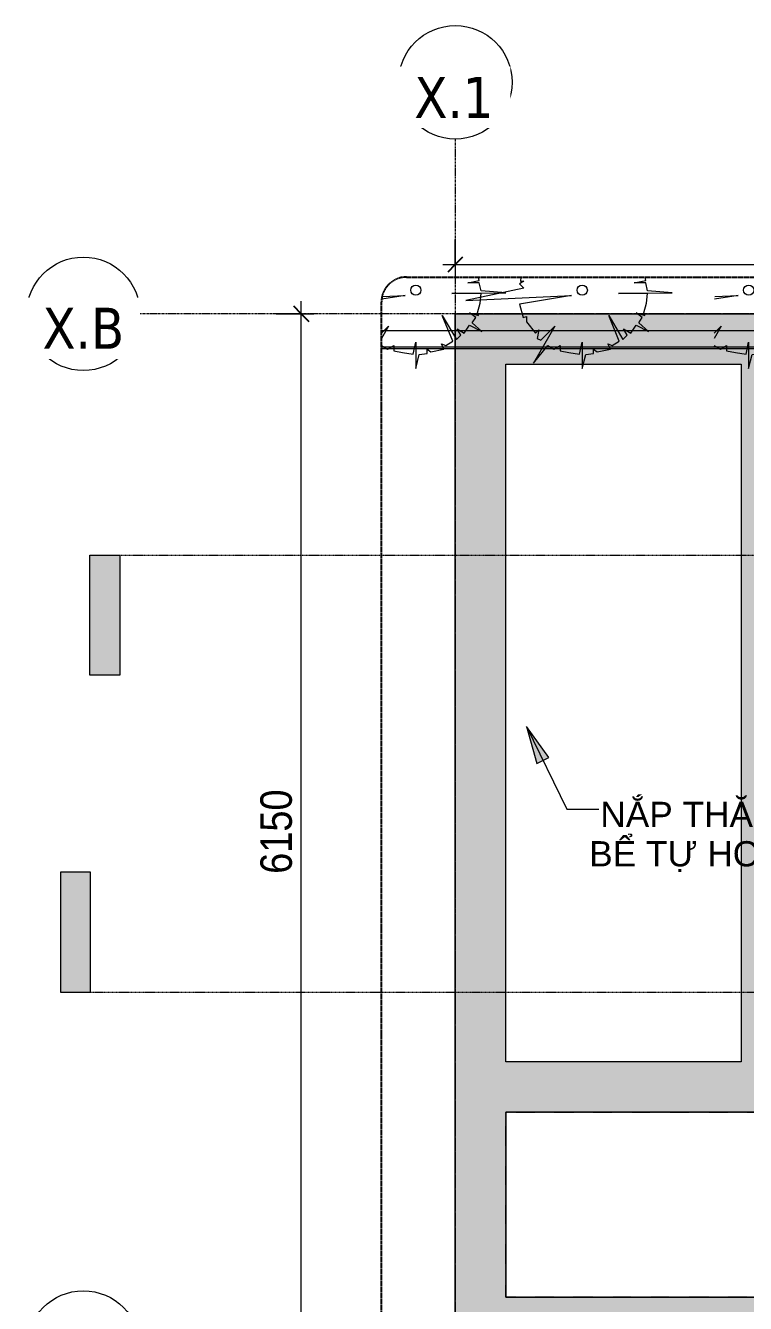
# Model space of a CAD drawing. Header units: millimetres. Extents: x 83532 to 228915, y -7302 to 22802.
# Drawn here: x 108823 to 113105, y 15199 to 22802 of the extents above; entities that cross this region are included whole.
import ezdxf

# ---------------------------------------------------------------- set-up
doc = ezdxf.new("R2010")
doc.units = ezdxf.units.MM
for name, pattern in [('Dash', [6, 3, -3]), ('Dash - Tight', [4.5, 3, -1.5]), ('Dash Dot 3_16_', [7.9375, 4.7625, -1.5875, 0, -1.5875]), ('Grid Line', [22.225, 12.7, -3.175, 3.175, -3.175]), ('Hidden', [7.14375, 4.7625, -2.38125])]:
    doc.linetypes.add(name, pattern=pattern)
for name, color, linetype, lineweight in [('A-ANNO-DIMS', 211, 'Continuous', 9), ('A-ANNO-DIMS-75', 211, 'Continuous', 9), ('A-DETL-GENF-2', 92, 'Dash - Tight', 18), ('A-DETL-GENF-3', 92, 'Hidden', 25), ('A-DETL-GENF-4', 7, 'Continuous', 18), ('A-FLOR-OVHD', 1, 'Dash', 18), ('A-WALL', 113, 'Continuous', 18), ('G-ANNO-SYMB', 111, 'Continuous', 9), ('G-ANNO-SYMB-1', 111, 'Dash Dot 3_16_', 18), ('G-ANNO-TEXT-1', 10, 'Continuous', 9), ('G-ANNO-TEXT-2', 7, 'Continuous', 9), ('G-IMPT', 8, 'Continuous', 18), ('L-PLNT-1', 253, 'Continuous', 18), ('M-EQPM', 50, 'Continuous', 18), ('S-GRID-1', 1, 'Grid Line', 9), ('S-GRID-IDEN', 1, 'Continuous', 9)]:
    doc.layers.add(name, color=color, linetype=linetype, lineweight=lineweight)
doc.styles.add('Arial', font='arial.ttf', dxfattribs={"height": 150})
doc.styles.add('Tahoma_B', font='tahomabd.ttf', dxfattribs={"height": 243.75})
doc.styles.add('UTM Avo', font='', dxfattribs={"width": 0.9, "height": 187.5})
doc.styles.get('UTM Avo').set_extended_font_data('UTM Avo')
doc.dimstyles.new('1_Dim_chi_tiet_2_5', dxfattribs={"dimscale": 304.8, "dimtxt": 187.368928, "dimasz": 0.295276, "dimexe": 0.246063, "dimexo": 0.0625, "dimgap": 0.024606, "dimtad": 1, "dimdec": 0, "dimrnd": 5, "dimzin": 0, "dimdsep": 46, "dimtxsty": 'UTM Avo', "dimblk1": 'OBLIQUE', "dimblk2": 'OBLIQUE', "dimsah": 1, "dimcen": 0.09, "dimdle": 0.246063, "dimazin": 0, "dimtfac": 1, "dimtdec": 4, "dimtix": 1, "dimtmove": 0, "dimatfit": 3, "dimfxl": 0.492126, "dimfxlon": 1, "dimtvp": 1, "dimtolj": 1, "dimtzin": 0, "dimarcsym": 2})

# ---------------------------------------------------------------- blocks, each defined once
blk = doc.blocks.new('CAY MAI VAN PHUC - CAY DUC SOC_dwg-2256080-TKCS_BỂ XLNT - MẶT BẰNG NẮP BỂ')
at = {"layer": 'G-IMPT', "flags": 128}
for points in [[(-259.7, -417.6), (-213.3, -444.1), (-166.7, -417.5), (-166.7, -457.4), (-100.2, -470.7), (-19.9, -481.4), (-0.5, -390.9), (-0.5, -590.3), (26.2, -484), (86, -477.3), (86, -444.1), (112.6, -464), (212.4, -444.1), (192.4, -404.2), (225.7, -417.5), (278.9, -384.3), (199.1, -191.6), (305.5, -371), (338.7, -337.8), (312.1, -291.3), (365.3, -324.5), (405.2, -264.7), (498.3, -311.2), (425.2, -244.8), (451.8, -204.9), (405.2, -171.7), (471.7, -191.6), (465.1, -171.7), (485, -98.6), (491.7, -25.5), (272.2, -25.5), (677.9, -18.8), (491.7, -5.6), (478.4, 54.2), (391.9, 54.2), (478.4, 74.2), (473.3, 99.3)], [(-254, -47.5), (-80.3, -38.8), (-256.8, -68.7)], [(-259.7, -324.4), (-206.6, -271.3), (-259.7, -364.1)]]:
    blk.add_lwpolyline(points, dxfattribs=at)
at = {"layer": 'G-IMPT'}
blk.add_circle((0, 0), 38.6, dxfattribs=at)
blk = doc.blocks.new('CAY MAI VAN PHUC - CAY BONG TRANG-2256081-TKCS_BỂ XLNT - MẶT BẰNG NẮP BỂ')
at = {"xscale": 0.7894736842105263, "yscale": 0.7894736842105263, "zscale": 0.7894736842105263}
blk.add_blockref('CAY MAI VAN PHUC - CAY DUC SOC_dwg-2256080-TKCS_BỂ XLNT - MẶT BẰNG NẮP BỂ', (0, 0), dxfattribs=at)
blk = doc.blocks.new('CAY MAI VAN PHUC - CAY DUC SOC_dwg-V1-TKCS_BỂ XLNT - MẶT BẰNG NẮP BỂ')
at = {"layer": 'G-IMPT', "flags": 128}
blk.add_lwpolyline([(-461.7, 99.3), (-466, 67.5), (-439.4, 67.5), (-472.6, 47.6), (-439.4, 14.4), (-878.3, -78.6), (-80.3, -38.8), (-472.6, -105.2), (-446, -204.9), (-419.4, -198.2), (-419.4, -238.1), (-352.9, -324.5), (-326.3, -297.9), (-339.6, -364.4), (-313, -377.6), (-206.6, -271.3), (-366.2, -550.4), (-259.8, -417.5), (-213.3, -444.1), (-166.7, -417.5), (-166.7, -457.4), (-100.2, -470.7), (-19.9, -481.4), (-0.5, -390.9), (-0.5, -590.3), (26.2, -484), (86, -477.3), (86, -444.1), (112.6, -464), (212.4, -444.1), (192.4, -404.2), (225.7, -417.5), (278.9, -384.3), (199.1, -191.6), (305.5, -371), (338.7, -337.8), (312.1, -291.3), (365.3, -324.5), (405.2, -264.7), (498.3, -311.2), (425.2, -244.8), (451.8, -204.9), (405.2, -171.7), (471.7, -191.6), (465.1, -171.7), (485, -98.6), (491.7, -25.5), (272.2, -25.5), (677.9, -18.8), (491.7, -5.6), (478.4, 54.2), (391.9, 54.2), (478.4, 74.2), (473.3, 99.3)], dxfattribs=at)
at = {"layer": 'G-IMPT'}
blk.add_circle((0, 0), 38.6, dxfattribs=at)
blk = doc.blocks.new('CAY MAI VAN PHUC - CAY BONG TRANG-V2-TKCS_BỂ XLNT - MẶT BẰNG NẮP BỂ')
at = {"xscale": 0.7894736842105263, "yscale": 0.7894736842105263, "zscale": 0.7894736842105263}
blk.add_blockref('CAY MAI VAN PHUC - CAY DUC SOC_dwg-V1-TKCS_BỂ XLNT - MẶT BẰNG NẮP BỂ', (0, 0), dxfattribs=at)
blk = doc.blocks.new('TKTC_NAP THAM BE XLNT_260130 - TKTC_XREF_260130_NAP THAM BE XLNT_dwg-3399784-TKCS_BỂ XLNT - MẶT BẰNG NẮP BỂ')
at = {"layer": 'G-IMPT', "flags": 128}
for points in [[(83427.6, 20238.2), (98577.4, 20238.2), (98577.4, 14087.9), (83427.6, 14087.9)], [(83727.6, 19938.2), (85128.1, 19938.2), (85128.1, 15787.6), (83727.6, 15787.6)], [(87828.5, 15487.6), (83727.6, 15487.6), (83727.6, 14387.9), (87828.5, 14387.9)]]:
    blk.add_lwpolyline(points, close=True, dxfattribs=at)
blk = doc.blocks.new('TKTC_NAP THAM BE XLNT_260130 - NẮP THĂM BỂ XLNT-2335565-TKCS_BỂ XLNT - MẶT BẰNG NẮP BỂ')
blk.add_blockref('TKTC_NAP THAM BE XLNT_260130 - TKTC_XREF_260130_NAP THAM BE XLNT_dwg-3399784-TKCS_BỂ XLNT - MẶT BẰNG NẮP BỂ', (-83427.6, -14087.9))
blk = doc.blocks.new('BORDER VIEW - BORDER VIEW-3416103-TKCS_BỂ XLNT - MẶT BẰNG NẮP BỂ')
at = {"layer": 'A-DETL-GENF-3'}
for p, q in [((150, 6668.8), (15796.7, 6668.8)), ((0, 150), (0, 6518.8))]:
    blk.add_line(p, q, dxfattribs=at)
blk.add_arc((150, 6518.8), 150, 90, 180, dxfattribs=at)
blk = doc.blocks.new('Section - 3_32_ x 3_8_-4701953-TKCS_BỂ XLNT - MẶT BẰNG NẮP BỂ')
at = {"layer": 'G-ANNO-SYMB'}
blk.add_hatch(color=256, dxfattribs=at).paths.add_polyline_path([(0, 9.525), (0, 0), (-2.38125, 0), (-2.38125, 9.525)])
for p, q in [((0, 9.525), (-2.38125, 9.525)), ((-2.38125, 9.525), (-2.38125, 0)), ((0, 0), (0, 9.525)), ((-2.38125, 0), (0, 0))]:
    blk.add_line(p, q, dxfattribs=at)
blk = doc.blocks.new('Grid - M_Grid Head - Circle-353313-TKCS_BỂ XLNT - MẶT BẰNG NẮP BỂ')
at = {"layer": 'S-GRID-IDEN'}
blk.add_circle((0, 0), 4.5, dxfattribs=at)
blk = doc.blocks.new('DIMBLOCK59-TKCS_BỂ XLNT - MẶT BẰNG NẮP BỂ')
at = {"layer": 'A-ANNO-DIMS-75'}
for p, q in [((110462.8, 14861.9), (110462.8, 21161.9)), ((110312.8, 21086.9), (110537.8, 21086.9)), ((110462.8, 21086.9), (110312.8, 21086.9)), ((110312.8, 14936.9), (110537.8, 14936.9)), ((110462.8, 14936.9), (110312.8, 14936.9))]:
    blk.add_line(p, q, dxfattribs=at)
at = {"layer": 'A-ANNO-DIMS-75', "lineweight": 25}
for p, q in [((110462.8, 21086.9), (110417.8, 21131.9)), ((110462.8, 21086.9), (110507.8, 21041.9)), ((110462.8, 14936.9), (110417.8, 14981.9)), ((110462.8, 14936.9), (110507.8, 14891.9))]:
    blk.add_line(p, q, dxfattribs=at)
at = {"layer": 'A-ANNO-DIMS-75', "color": 0, "insert": (110219.2, 17755.2), "char_height": 187.5, "width": 616.236, "attachment_point": 1, "rotation": 90, "line_spacing_factor": 1.110334, "style": 'UTM Avo'}
blk.add_mtext('6150', dxfattribs=at)
blk = doc.blocks.new('_Oblique')
at = {"color": 0, "linetype": 'ByBlock', "lineweight": -2}
blk.add_line((-0.5, -0.5), (0.5, 0.5), dxfattribs=at)
blk = doc.blocks.new('DIMBLOCK60-TKCS_BỂ XLNT - MẶT BẰNG NẮP BỂ')
at = {"layer": 'A-ANNO-DIMS-75'}
for p, q in [((111378.8, 21529.9), (111378.8, 21304.9)), ((111378.8, 21379.9), (111378.8, 21529.9)), ((126528.8, 21529.9), (126528.8, 21304.9)), ((126528.8, 21379.9), (126528.8, 21529.9)), ((111303.8, 21379.9), (126603.8, 21379.9))]:
    blk.add_line(p, q, dxfattribs=at)
at = {"layer": 'A-ANNO-DIMS-75', "lineweight": 25}
for p, q in [((111378.8, 21379.9), (111333.8, 21334.9)), ((111378.8, 21379.9), (111423.8, 21424.9)), ((126528.8, 21379.9), (126483.8, 21334.9)), ((126528.8, 21379.9), (126573.8, 21424.9))]:
    blk.add_line(p, q, dxfattribs=at)
at = {"layer": 'A-ANNO-DIMS-75', "color": 0, "insert": (118632.9, 21623.5), "char_height": 187.5, "width": 770.294, "attachment_point": 1, "line_spacing_factor": 1.110334, "style": 'UTM Avo'}
blk.add_mtext('15150', dxfattribs=at)

msp = doc.modelspace()

# ---------------------------------------------------------------- hatches: boundary and pattern name
at = {"layer": 'A-DETL-GENF-4'}
h = msp.add_hatch(color=256, dxfattribs=at)
h.paths.add_polyline_path([(119304.1, 14936.9), (126528.8, 14936.9), (126528.8, 21087.2), (111378.8, 21087.2), (111378.8, 14936.9), (119185.6, 14936.9)])
h.paths.add_polyline_path([(111678.8, 15236.9), (111678.8, 16336.3), (115778.8, 16336.3), (115778.8, 15236.9), (113078.8, 15236.9)])
h.paths.add_polyline_path([(125522.5, 15236.9), (125028.8, 15236.9), (125028.8, 17536.9), (126228.8, 17536.9), (126228.8, 15236.9), (126226, 15236.9)])
h.paths.add_polyline_path([(118128.5, 15236.9), (118028.8, 15236.9), (118028.8, 20787.2), (119713.8, 20787.2), (119713.8, 15236.9), (119063.5, 15236.9)])
h.paths.add_polyline_path([(121166.6, 15236.9), (119963.8, 15236.9), (119963.8, 20787.2), (122978.8, 20787.2), (122978.8, 15236.9)])
h.paths.add_polyline_path([(116078.8, 15236.9), (116078.8, 20787.2), (117778.8, 20787.2), (117778.8, 15236.9)])
h.paths.add_polyline_path([(124778.8, 15236.9), (123228.8, 15236.9), (123228.8, 17536.9), (124778.8, 17536.9), (124778.8, 15286.9)])
h.paths.add_polyline_path([(114348.8, 16636.3), (113328.8, 16636.3), (113328.8, 19036.9), (114428.8, 19036.9), (114428.8, 16636.3)])
h.paths.add_polyline_path([(112091.4, 16636.3), (111678.8, 16636.3), (111678.8, 20786.9), (113078.8, 20786.9), (113078.8, 16636.3)])
h.paths.add_polyline_path([(115778.8, 16636.3), (114678.8, 16636.3), (114678.8, 19036.9), (115778.8, 19036.9), (115778.8, 17081.8)])
h.paths.add_polyline_path([(124321.3, 17786.9), (123228.8, 17786.9), (123228.8, 20787.2), (126228.8, 20787.2), (126228.8, 17786.9), (124778.8, 17786.9)])
h.paths.add_polyline_path([(115778.8, 19286.9), (113328.8, 19286.9), (113328.8, 20786.9), (115778.8, 20786.9)])
at = {"layer": 'G-ANNO-TEXT-1'}
msp.add_hatch(color=256, dxfattribs=at).paths.add_polyline_path([(111801.4, 18631.5), (111864.3, 18411.8), (111935.6, 18446.6)])

# ---------------------------------------------------------------- linework, layer by layer
at = {"layer": 'A-FLOR-OVHD'}
for p, q in [((111378.8, 21087.2), (111378.8, 14936.9)), ((126528.8, 21087.2), (111378.8, 21087.2)), ((111678.8, 20786.9), (113078.8, 20786.9)), ((111678.8, 16636.3), (111678.8, 20786.9)), ((113078.8, 20786.9), (113078.8, 16636.3)), ((113078.8, 16636.3), (111678.8, 16636.3)), ((111678.8, 15236.9), (111678.8, 16336.3)), ((111678.8, 16336.3), (115778.8, 16336.3)), ((115778.8, 15236.9), (111678.8, 15236.9))]:
    msp.add_line(p, q, dxfattribs=at)
at = {"layer": 'A-WALL'}
for p, q in [((110938.8, 20988.2), (126885.5, 20988.2)), ((126885.5, 20888.2), (110938.8, 20888.2)), ((126885.5, 20878.2), (110938.8, 20878.2))]:
    msp.add_line(p, q, dxfattribs=at)
at = {"layer": 'G-ANNO-SYMB-1'}
for p, q in [((109382.5, 19650.7), (128731.1, 19650.7)), ((109208.8, 17050.7), (128831, 17050.7))]:
    msp.add_line(p, q, dxfattribs=at)
at = {"layer": 'G-ANNO-TEXT-1'}
for p, q in [((111801.4, 18631.5), (111864.3, 18411.8)), ((111935.6, 18446.6), (111801.4, 18631.5)), ((111801.4, 18631.5), (112041.2, 18139.2)), ((111864.3, 18411.8), (111935.6, 18446.6)), ((112041.2, 18139.2), (112162.6, 18139.2)), ((112162.6, 18139.2), (112232, 18139.2))]:
    msp.add_line(p, q, dxfattribs=at)
at = {"layer": 'S-GRID-1'}
for p, q in [((111378.8, 22126.8), (111378.8, 20251.8)), ((127520, 21086.9), (111379.1, 21086.9)), ((111378.8, 20251.8), (111378.8, 14358.3))]:
    msp.add_line(p, q, dxfattribs=at)

# ---------------------------------------------------------------- block references
at = {"layer": 'A-DETL-GENF-2'}
msp.add_blockref('BORDER VIEW - BORDER VIEW-3416103-TKCS_BỂ XLNT - MẶT BẰNG NẮP BỂ', (110938.8, 14636.9), dxfattribs=at)
at = {"layer": 'G-ANNO-SYMB', "extrusion": (0, 0, -1), "xscale": 74.99999999999996, "yscale": 74.99999999999996, "zscale": 74.99999999999996, "rotation": 180}
msp.add_blockref('Section - 3_32_ x 3_8_-4701953-TKCS_BỂ XLNT - MẶT BẰNG NẮP BỂ', (-109382.5, 19650.7), dxfattribs=at)
at = {"layer": 'G-ANNO-SYMB', "xscale": 74.99999999999996, "yscale": 74.99999999999996, "zscale": 74.99999999999996}
msp.add_blockref('Section - 3_32_ x 3_8_-4701953-TKCS_BỂ XLNT - MẶT BẰNG NẮP BỂ', (109208.8, 17050.7), dxfattribs=at)
at = {"layer": 'L-PLNT-1'}
for name, p in [('CAY MAI VAN PHUC - CAY BONG TRANG-2256081-TKCS_BỂ XLNT - MẶT BẰNG NẮP BỂ', (111143.8, 21227.4)), ('CAY MAI VAN PHUC - CAY BONG TRANG-V2-TKCS_BỂ XLNT - MẶT BẰNG NẮP BỂ', (112133.8, 21227.4)), ('CAY MAI VAN PHUC - CAY BONG TRANG-2256081-TKCS_BỂ XLNT - MẶT BẰNG NẮP BỂ', (113123.8, 21227.4))]:
    msp.add_blockref(name, p, dxfattribs=at)
at = {"layer": 'M-EQPM'}
msp.add_blockref('TKTC_NAP THAM BE XLNT_260130 - NẮP THĂM BỂ XLNT-2335565-TKCS_BỂ XLNT - MẶT BẰNG NẮP BỂ', (111378.8, 14936.6), dxfattribs=at)
at = {"layer": 'S-GRID-IDEN', "xscale": 74.99999999999996, "yscale": 74.99999999999996, "zscale": 74.99999999999996}
for p, rotation in [((111378.8, 22464.3), 180), ((109166.6, 21086.9), 89.99999999999982), ((109166.6, 14936.9), 89.99999999999982)]:
    msp.add_blockref('Grid - M_Grid Head - Circle-353313-TKCS_BỂ XLNT - MẶT BẰNG NẮP BỂ', p, dxfattribs=dict(at, rotation=rotation))

# ---------------------------------------------------------------- texts
at = {"layer": 'G-ANNO-TEXT-2', "insert": (112782.8, 17975), "char_height": 150, "width": 1257.45, "attachment_point": 5, "line_spacing_factor": 0.936439, "style": 'Arial'}
msp.add_mtext('\\pt952.5,1905,2857.5,3810,4762.5,5715,6667.5,7620,8572.5,9525,10477.5,11430,12382.5,13335,14287.5,15240,16192.5,17145,18097.5,19050,20002.5,20955,21907.5,22860,23812.5,24765,25717.5,26670,27622.5,28575,29527.5,30480;NẮP THĂM\\PBỂ TỰ HOẠI', dxfattribs=at)

# ---------------------------------------------------------------- dimensions: what is measured, and where the dimension line sits
at = {"layer": 'A-ANNO-DIMS'}
dim = msp.add_linear_dim(base=(126528.8, 21379.9), p1=(111378.8, 21529.9), p2=(126528.8, 21529.9), dimstyle='1_Dim_chi_tiet_2_5', override={"dimpost": '<>', "dimfxl": 15150}, dxfattribs=at)
dim.commit()
dim.dimension.update_dxf_attribs({"geometry": 'DIMBLOCK60-TKCS_BỂ XLNT - MẶT BẰNG NẮP BỂ', "text_midpoint": (118953.8, 21484.4)})
dim = msp.add_linear_dim(base=(110462.8, 21086.9), p1=(110312.8, 14936.9), p2=(110312.8, 21086.9), angle=90, dimstyle='1_Dim_chi_tiet_2_5', override={"dimpost": '<>', "dimfxl": 6150}, dxfattribs=at)
dim.commit()
dim.dimension.update_dxf_attribs({"geometry": 'DIMBLOCK59-TKCS_BỂ XLNT - MẶT BẰNG NẮP BỂ', "text_midpoint": (110358.3, 18011.9)})

# ---------------------------------------------------------------- next in the draw order: texts
at = {"layer": 'S-GRID-IDEN', "char_height": 243.75, "attachment_point": 5, "line_spacing_factor": 0.996129, "style": 'Tahoma_B', "bg_fill": 3, "box_fill_scale": 1.25, "bg_fill_color": 256, "bg_fill_true_color": 13158600, "bg_fill_transparency": 0}
for s, insert, width in [('\\pt952.49944,1904.99888,2857.50075,3810.00019,4762.49962,5714.99906,6667.50094,7620.00037,8572.49981,9524.99925,10477.50113,11430.00056,12382.5,13334.99944,14287.49888,15240.00075,16192.50019,17144.99963,18097.49906,19050.00094,20002.50038,20954.99981,21907.49925,22860.00113,23812.50056,24765,25717.49944,26669.99887,27622.50075,28575.00019,29527.49963,30479.99906;X.1', (111370.8, 22374.5), 550.5), ('\\pt952.49944,1904.99888,2857.50075,3810.00019,4762.49962,5714.99906,6667.50094,7620.00037,8572.49981,9524.99925,10477.50113,11430.00056,12382.5,13334.99944,14287.49888,15240.00075,16192.50019,17144.99963,18097.49906,19050.00094,20002.50038,20954.99981,21907.49925,22860.00113,23812.50056,24765,25717.49944,26669.99887,27622.50075,28575.00019,29527.49963,30479.99906;X.B', (109166.3, 21001), 565.5)]:
    msp.add_mtext(s, dxfattribs=dict(at, insert=insert, width=width))

# ---------------------------------------------------------------- next in the draw order: linework, layer by layer
at = {"layer": 'S-GRID-1'}
msp.add_line((111379.1, 21086.9), (109504.1, 21086.9), dxfattribs=at)

doc.saveas('drawing.dxf')
